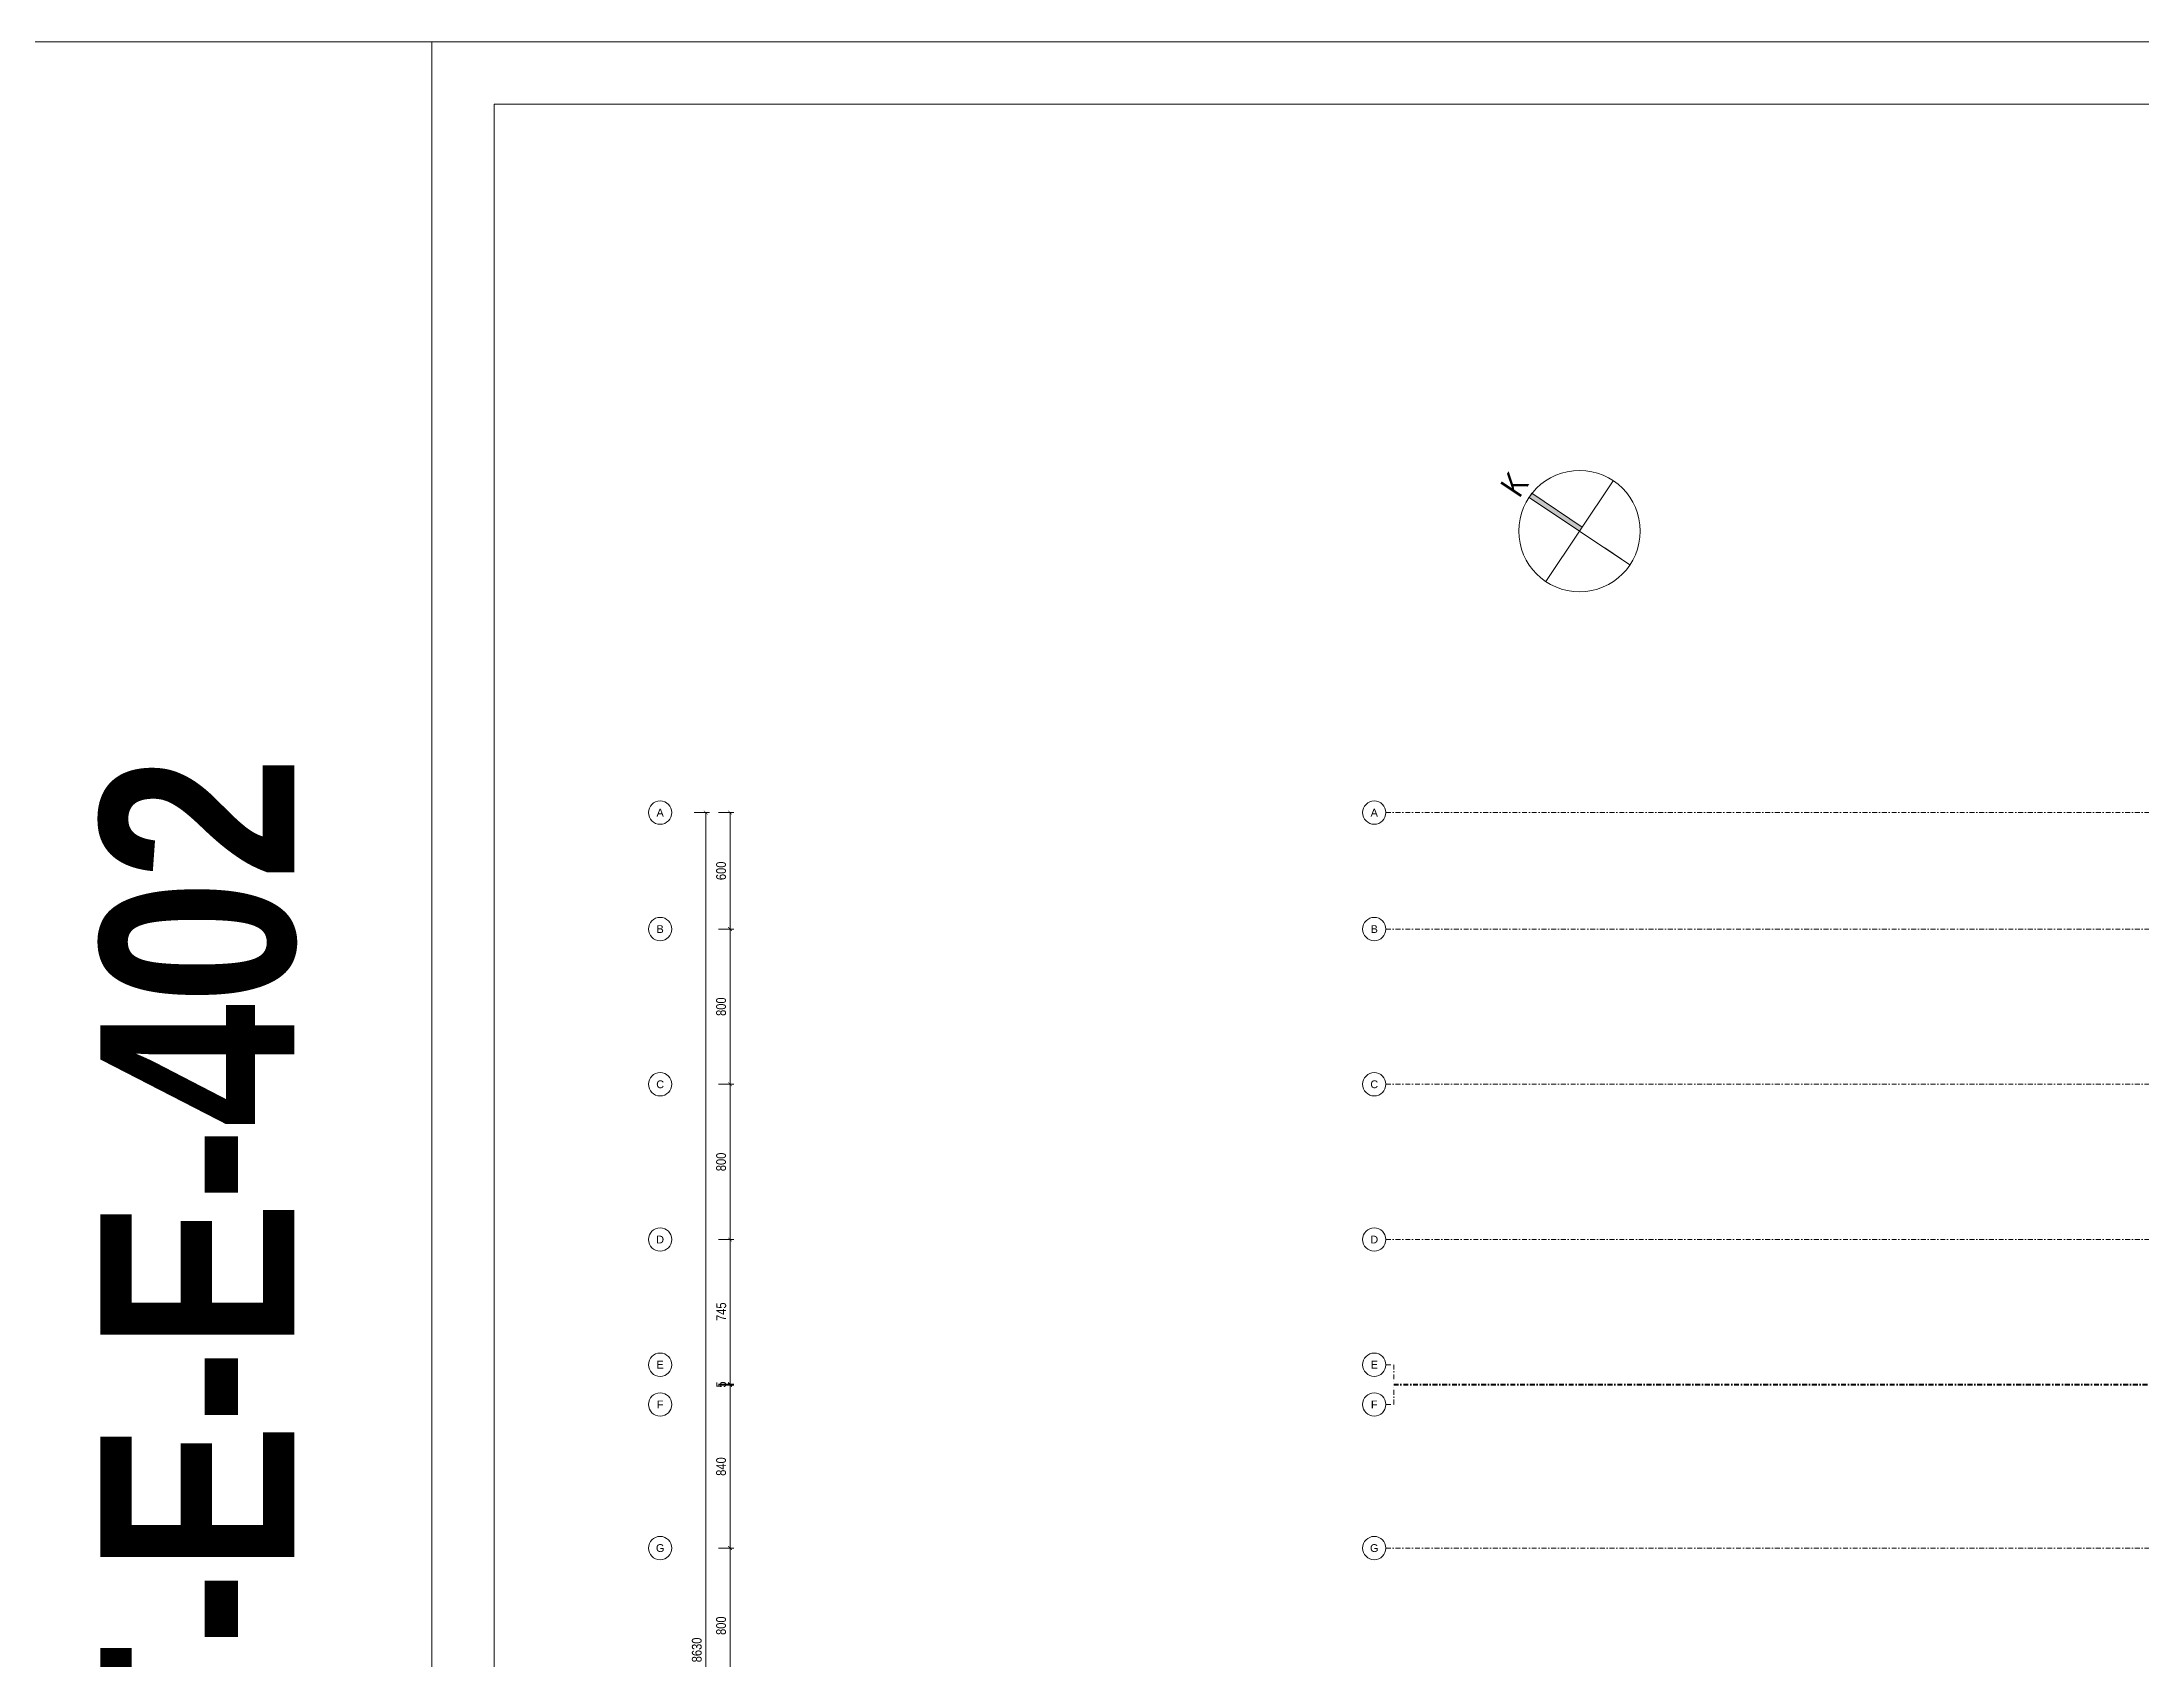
# Model space of a CAD drawing. Header units: metres. Extents: x -17822 to 152406, y -4219 to 19791.
# Drawn here: x 72151 to 82967, y 4268 to 12601 of the extents above; entities that cross this region are included whole.
import ezdxf
from ezdxf.enums import TextEntityAlignment as Align

# ---------------------------------------------------------------- set-up
doc = ezdxf.new("R2010")
doc.units = ezdxf.units.M
doc.header["$LTSCALE"] = 100
doc.header["$MEASUREMENT"] = 0
doc.linetypes.add('DASHDOT2', pattern=[0.5, 0.25, -0.125, 0, -0.125])
doc.layers.get('0').update_dxf_attribs({"color": 9, "lineweight": 9})
for name, color, linetype, lineweight in [('03', 18, 'Continuous', 9), ('21', 9, 'Continuous', 9), ('24', 9, 'DASHDOT2', 9), ('25', 9, 'Continuous', 9), ('40A', 9, 'Continuous', 9)]:
    doc.layers.add(name, color=color, linetype=linetype, lineweight=lineweight)
doc.styles.add('Arial', font='arial.ttf', dxfattribs={"height": 2.5})
doc.styles.add('MuuM_TEXT-BOLD', font='ARIALNB.TTF')
doc.styles.add('MuuM_TEXT-STANDART', font='ARIALN.TTF')
doc.dimstyles.new('MuuM_DIM200', dxfattribs={"dimscale": 20, "dimtxt": 2, "dimasz": 1, "dimexe": 1, "dimexo": 1, "dimgap": 1, "dimtad": 1, "dimdec": 1, "dimrnd": 0.5, "dimdsep": 46, "dimtxsty": 'MuuM_TEXT-STANDART', "dimblk": 'ARCHTICK', "dimcen": 0, "dimdle": 0.15, "dimclrd": 256, "dimclre": 256, "dimclrt": 256, "dimadec": 0, "dimazin": 0, "dimtfac": 5, "dimtdec": 1, "dimtix": 1, "dimtmove": 2, "dimatfit": 3, "dimldrblk": 'DOT', "dimfxl": 3, "dimfxlon": 1, "dimtolj": 1, "dimlwd": -1, "dimlwe": -1, "dimarcsym": 0})

# ---------------------------------------------------------------- blocks, each defined once
blk = doc.blocks.new('0_northarrow')
blk.add_hatch(color=256).paths.add_polyline_path([(0, 6.25), (0.5, 6.25), (0.5, 0), (0, 0)])
for points in [[(0, 6.25), (0, -6.25), (0, -3.125)], [(6.25, 0), (-6.25, 0)]]:
    blk.add_lwpolyline(points)
blk.add_lwpolyline([(0, 6.25), (0.5, 6.25), (0.5, 0), (0, 0)], close=True)
blk.add_circle((0, 0), 6.25)
at = {"style": 'MuuM_TEXT-STANDART'}
blk.add_attdef('YON', text='', height=2.5, dxfattribs=at).set_placement((0.25, 6.25), align=Align.BOTTOM_CENTER)
blk = doc.blocks.new('0_aks')
at = {"linetype": 'Continuous'}
blk.add_circle((0, 0), 3, dxfattribs=at)
at = {"style": 'Arial'}
blk.add_attdef('AKS', text='', height=2, dxfattribs=at).set_placement((0, 0), align=Align.MIDDLE_CENTER)
blk = doc.blocks.new('_ArchTick')
at = {"color": 0, "linetype": 'ByBlock', "const_width": 0.15}
blk.add_lwpolyline([(-0.5, -0.5), (0.5, 0.5)], dxfattribs=at)
blk = doc.blocks.new('*D445')
at = {"layer": '25', "transparency": 16777216}
for p, q in [((75635, 4840), (75715, 4840)), ((75695, 4037), (75695, 4843)), ((75635, 4040), (75715, 4040))]:
    blk.add_line(p, q, dxfattribs=at)
at = {"layer": '25', "transparency": 16777216, "xscale": 20, "yscale": 20, "zscale": 20}
for p, rotation in [((75695, 4840), 90), ((75695, 4040), 270)]:
    blk.add_blockref('_ArchTick', p, dxfattribs=dict(at, rotation=rotation))
at = {"layer": '25', "transparency": 16777216, "insert": (75649, 4440), "char_height": 50, "attachment_point": 5, "rotation": 90, "style": 'MuuM_TEXT-STANDART'}
blk.add_mtext('\\A1;800', dxfattribs=at)
blk = doc.blocks.new('_Dot')
at = {"color": 0, "linetype": 'ByBlock', "lineweight": -2}
blk.add_line((-0.5, 0), (-1, 0), dxfattribs=at)
at = {"color": 0, "linetype": 'ByBlock', "const_width": 0.5}
blk.add_lwpolyline([(-0.25, 0, 1), (0.25, 0, 1)], format="xyb", close=True, dxfattribs=at)
blk = doc.blocks.new('*D446')
at = {"layer": '25', "transparency": 16777216}
for p, q in [((75635, 5680), (75715, 5680)), ((75695, 4837), (75695, 5683)), ((75635, 4840), (75715, 4840))]:
    blk.add_line(p, q, dxfattribs=at)
at = {"layer": '25', "transparency": 16777216, "xscale": 20, "yscale": 20, "zscale": 20}
for p, rotation in [((75695, 5680), 90), ((75695, 4840), 270)]:
    blk.add_blockref('_ArchTick', p, dxfattribs=dict(at, rotation=rotation))
at = {"layer": '25', "transparency": 16777216, "insert": (75649, 5260), "char_height": 50, "attachment_point": 5, "rotation": 90, "style": 'MuuM_TEXT-STANDART'}
blk.add_mtext('\\A1;840', dxfattribs=at)
blk = doc.blocks.new('*D447')
at = {"layer": '25', "transparency": 16777216}
for p, q in [((75635, 5685), (75715, 5685)), ((75635, 5680), (75715, 5680)), ((75695, 5685), (75695, 5705)), ((75695, 5680), (75695, 5685)), ((75695, 5680), (75695, 5660))]:
    blk.add_line(p, q, dxfattribs=at)
at = {"layer": '25', "transparency": 16777216, "xscale": 20, "yscale": 20, "zscale": 20}
for p, rotation in [((75695, 5685), 270), ((75695, 5680), 90)]:
    blk.add_blockref('_ArchTick', p, dxfattribs=dict(at, rotation=rotation))
at = {"layer": '25', "transparency": 16777216, "insert": (75650, 5683), "char_height": 50, "attachment_point": 5, "rotation": 90, "style": 'MuuM_TEXT-STANDART'}
blk.add_mtext('\\A1;5', dxfattribs=at)
blk = doc.blocks.new('*D448')
at = {"layer": '25', "transparency": 16777216}
for p, q in [((75635, 6430), (75715, 6430)), ((75695, 5682), (75695, 6433)), ((75635, 5685), (75715, 5685))]:
    blk.add_line(p, q, dxfattribs=at)
at = {"layer": '25', "transparency": 16777216, "xscale": 20, "yscale": 20, "zscale": 20}
for p, rotation in [((75695, 6430), 90), ((75695, 5685), 270)]:
    blk.add_blockref('_ArchTick', p, dxfattribs=dict(at, rotation=rotation))
at = {"layer": '25', "transparency": 16777216, "insert": (75650, 6058), "char_height": 50, "attachment_point": 5, "rotation": 90, "style": 'MuuM_TEXT-STANDART'}
blk.add_mtext('\\A1;745', dxfattribs=at)
blk = doc.blocks.new('*D449')
at = {"layer": '25', "transparency": 16777216}
for p, q in [((75635, 7230), (75715, 7230)), ((75695, 6427), (75695, 7233)), ((75635, 6430), (75715, 6430))]:
    blk.add_line(p, q, dxfattribs=at)
at = {"layer": '25', "transparency": 16777216, "xscale": 20, "yscale": 20, "zscale": 20}
for p, rotation in [((75695, 7230), 90), ((75695, 6430), 270)]:
    blk.add_blockref('_ArchTick', p, dxfattribs=dict(at, rotation=rotation))
at = {"layer": '25', "transparency": 16777216, "insert": (75649, 6830), "char_height": 50, "attachment_point": 5, "rotation": 90, "style": 'MuuM_TEXT-STANDART'}
blk.add_mtext('\\A1;800', dxfattribs=at)
blk = doc.blocks.new('*D450')
at = {"layer": '25', "transparency": 16777216}
for p, q in [((75635, 8030), (75715, 8030)), ((75695, 7227), (75695, 8033)), ((75635, 7230), (75715, 7230))]:
    blk.add_line(p, q, dxfattribs=at)
at = {"layer": '25', "transparency": 16777216, "xscale": 20, "yscale": 20, "zscale": 20}
for p, rotation in [((75695, 8030), 90), ((75695, 7230), 270)]:
    blk.add_blockref('_ArchTick', p, dxfattribs=dict(at, rotation=rotation))
at = {"layer": '25', "transparency": 16777216, "insert": (75649, 7630), "char_height": 50, "attachment_point": 5, "rotation": 90, "style": 'MuuM_TEXT-STANDART'}
blk.add_mtext('\\A1;800', dxfattribs=at)
blk = doc.blocks.new('*D451')
at = {"layer": '25', "transparency": 16777216}
for p, q in [((75635, 8630), (75715, 8630)), ((75695, 8027), (75695, 8633)), ((75635, 8030), (75715, 8030))]:
    blk.add_line(p, q, dxfattribs=at)
at = {"layer": '25', "transparency": 16777216, "xscale": 20, "yscale": 20, "zscale": 20}
for p, rotation in [((75695, 8630), 90), ((75695, 8030), 270)]:
    blk.add_blockref('_ArchTick', p, dxfattribs=dict(at, rotation=rotation))
at = {"layer": '25', "transparency": 16777216, "insert": (75649, 8330), "char_height": 50, "attachment_point": 5, "rotation": 90, "style": 'MuuM_TEXT-STANDART'}
blk.add_mtext('\\A1;600', dxfattribs=at)
blk = doc.blocks.new('*D452')
at = {"layer": '25', "transparency": 16777216}
for p, q in [((75510, 8630), (75590, 8630)), ((75570, -3), (75570, 8633)), ((75510, 0), (75590, 0))]:
    blk.add_line(p, q, dxfattribs=at)
at = {"layer": '25', "transparency": 16777216, "xscale": 20, "yscale": 20, "zscale": 20}
for p, rotation in [((75570, 8630), 90), ((75570, 0), 270)]:
    blk.add_blockref('_ArchTick', p, dxfattribs=dict(at, rotation=rotation))
at = {"layer": '25', "transparency": 16777216, "insert": (75524, 4315), "char_height": 50, "attachment_point": 5, "rotation": 90, "style": 'MuuM_TEXT-STANDART'}
blk.add_mtext('\\A1;8630', dxfattribs=at)
blk = doc.blocks.new('p-akslar_yeni')
at = {"layer": '24'}
for points in [[(1488, 55), (6415, 55)], [(1488, -545), (6415, -545)], [(1488, -1345), (6415, -1345)], [(1488, -2145), (6415, -2145)], [(1488, -2790), (1528, -2790), (1528, -2890), (6415, -2890)], [(1488, -2995), (1528, -2995), (1528, -2895), (6415, -2895)], [(1488, -3735), (6415, -3735)]]:
    blk.add_lwpolyline(points, dxfattribs=at)
at = {"layer": '21', "xscale": 20, "yscale": 20, "zscale": 20}
for p, values in [((1428, 55), {'AKS': 'A'}), ((1428, -545), {'AKS': 'B'}), ((1428, -1345), {'AKS': 'C'}), ((1428, -2145), {'AKS': 'D'}), ((1428, -2790), {'AKS': 'E'}), ((1428, -2995), {'AKS': 'F'}), ((1428, -3735), {'AKS': 'G'})]:
    blk.add_blockref('0_aks', p, dxfattribs=at).add_auto_attribs(values)

msp = doc.modelspace()

# ---------------------------------------------------------------- linework, layer by layer
at = {"color": 4}
for points in [[(74159.28, -4218.56), (46159.28, -4218.56), (46159.28, 12601.44), (74159.28, 12601.44)], [(102159.28, -4218.56), (74159.28, -4218.56), (74159.28, 12601.44), (102159.28, 12601.44)], [(74479.28, 12281.44), (99999.52, 12281.44), (99999.52, -3898.56), (74479.28, -3898.56)]]:
    msp.add_lwpolyline(points, close=True, dxfattribs=at)

# ---------------------------------------------------------------- block references
at = {"layer": '03', "xscale": 50, "yscale": 50, "zscale": 50, "rotation": 56.16995289581835}
msp.add_blockref('0_northarrow', (80070.34, 10080.8), dxfattribs=at).add_auto_attribs({'YON': 'K'})
msp.add_blockref('0_northarrow', (80070.34, 10080.8), dxfattribs=at).add_auto_attribs({'YON': 'K'})
at = {"layer": '24'}
msp.add_blockref('p-akslar_yeni', (77585, 8575), dxfattribs=at)
msp.add_blockref('p-akslar_yeni', (77585, 8575), dxfattribs=at)
at = {"layer": '24', "xscale": 20, "yscale": 20, "zscale": 20}
for p, values in [((75335, 8630), {'AKS': 'A'}), ((75335, 8030), {'AKS': 'B'}), ((75335, 7230), {'AKS': 'C'}), ((75335, 6430), {'AKS': 'D'}), ((75335, 5785), {'AKS': 'E'}), ((75335, 5580), {'AKS': 'F'}), ((75335, 4840), {'AKS': 'G'})]:
    msp.add_blockref('0_aks', p, dxfattribs=at).add_auto_attribs(values)

# ---------------------------------------------------------------- texts
at = {"layer": '40A', "style": 'MuuM_TEXT-BOLD'}
msp.add_text('94-KRT-E-E-402', height=1000, rotation=90, dxfattribs=at).set_placement((73451.7, 328.06))

# ---------------------------------------------------------------- dimensions: what is measured, and where the dimension line sits
at = {"layer": '25'}
for base, p1, p2, picture, middle in [((75695, 8630), (75395, 8030), (75395, 8630), '*D451', (75649.47, 8330)), ((75570, 8630), (75395, 0), (75395, 8630), '*D452', (75524.47, 4315)), ((75695, 8030), (75395, 7230), (75395, 8030), '*D450', (75649.47, 7630)), ((75695, 7230), (75395, 6430), (75395, 7230), '*D449', (75649.47, 6830)), ((75695, 6430), (75435, 5685), (75395, 6430), '*D448', (75649.57, 6057.5)), ((75695, 5680), (75395, 4840), (75435, 5680), '*D446', (75649.47, 5260)), ((75695, 5685), (75435, 5680), (75435, 5685), '*D447', (75649.57, 5682.5)), ((75695, 4840), (75395, 4040), (75395, 4840), '*D445', (75649.47, 4440))]:
    dim = msp.add_linear_dim(base=base, p1=p1, p2=p2, angle=90, dimstyle='MuuM_DIM200', override={"dimtxt": 2.5}, dxfattribs=at)
    dim.commit()
    dim.dimension.update_dxf_attribs({"geometry": picture, "text_midpoint": middle})

doc.saveas('drawing.dxf')
